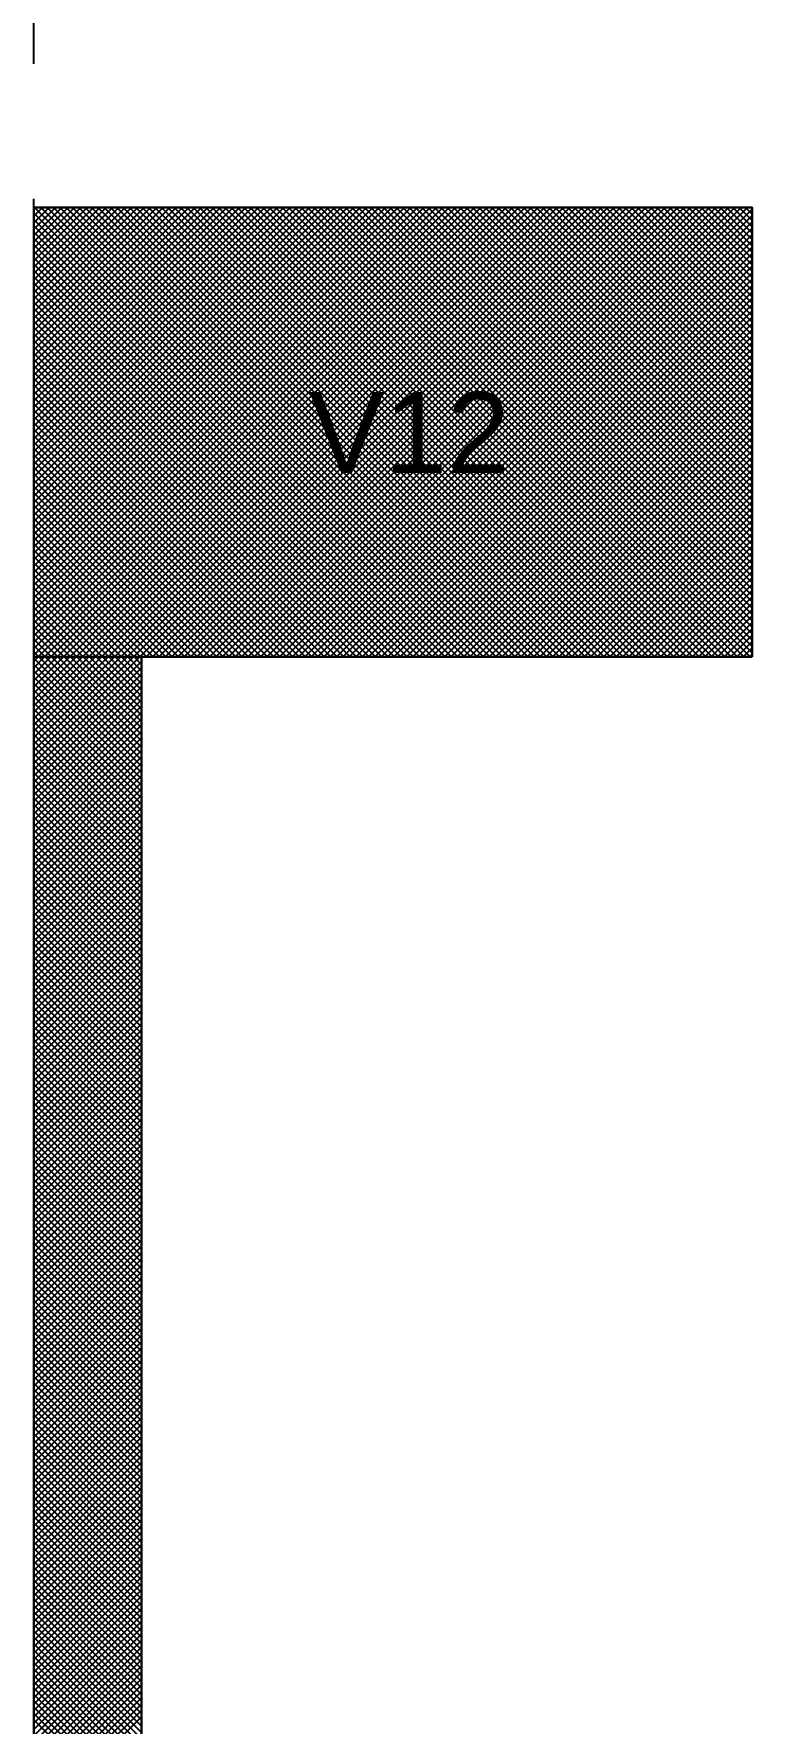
# Model space of a CAD drawing. Extents: x 0 to 119, y 0 to 84.
# Drawn here: x 13.99 to 15.59, y 41.369 to 45.127 of the extents above; entities that cross this region are included whole.
import ezdxf

# ---------------------------------------------------------------- set-up
doc = ezdxf.new("R2010")
doc.units = 0
doc.header["$MEASUREMENT"] = 0
doc.linetypes.add('ESTILO_TQS_0002', pattern=[0.4, 0.1, -0.3])
for name, color, linetype in [('29', 9, 'CONTINUOUS'), ('3', 7, 'CONTINUOUS'), ('32', 250, 'CONTINUOUS'), ('6', 178, 'CONTINUOUS')]:
    doc.layers.add(name, color=color, linetype=linetype)
doc.styles.add('TQS_ARIAL', font='arial.ttf')

msp = doc.modelspace()

# ---------------------------------------------------------------- linework, layer by layer
at = {"layer": '29', "color": 9, "linetype": 'Continuous'}
for p, q in [((13.990148, 43.745201), (14.985787, 44.74084)), ((13.990148, 43.759343), (14.971645, 44.74084)), ((13.990148, 43.773485), (14.957502, 44.74084)), ((13.990148, 43.787628), (14.94336, 44.74084)), ((13.990148, 43.80177), (14.929218, 44.74084)), ((13.990148, 43.815912), (14.915076, 44.74084)), ((13.990148, 43.830054), (14.900934, 44.74084)), ((13.990148, 43.844196), (14.886792, 44.74084)), ((13.990148, 43.858338), (14.87265, 44.74084)), ((13.990148, 43.87248), (14.858507, 44.74084)), ((13.990148, 43.886623), (14.844365, 44.74084)), ((13.990148, 43.900765), (14.830223, 44.74084)), ((13.990148, 43.914907), (14.816081, 44.74084)), ((13.990148, 43.929049), (14.801939, 44.74084)), ((13.990148, 43.943191), (14.787797, 44.74084)), ((13.990148, 43.957333), (14.773655, 44.74084)), ((13.990148, 43.971475), (14.759512, 44.74084)), ((13.990148, 43.985617), (14.74537, 44.74084)), ((13.990148, 43.99976), (14.731228, 44.74084)), ((13.990148, 44.013902), (14.717086, 44.74084)), ((13.990148, 44.028044), (14.702944, 44.74084)), ((13.990148, 44.042186), (14.688802, 44.74084)), ((13.990148, 44.056328), (14.67466, 44.74084)), ((13.990148, 44.07047), (14.660518, 44.74084)), ((13.990148, 44.084612), (14.646375, 44.74084)), ((13.990148, 44.098755), (14.632233, 44.74084)), ((13.990148, 44.112897), (14.618091, 44.74084)), ((13.990148, 44.127039), (14.603949, 44.74084)), ((13.990148, 44.141181), (14.589807, 44.74084)), ((13.990148, 44.155323), (14.575665, 44.74084)), ((13.990148, 44.169465), (14.561523, 44.74084)), ((13.990148, 44.183607), (14.54738, 44.74084)), ((13.990148, 44.19775), (14.533238, 44.74084)), ((13.990148, 44.211892), (14.519096, 44.74084)), ((13.990148, 44.226034), (14.504954, 44.74084)), ((13.990148, 44.240176), (14.490812, 44.74084)), ((13.990148, 44.254318), (14.47667, 44.74084)), ((13.990148, 44.26846), (14.462528, 44.74084)), ((13.990148, 44.282602), (14.448385, 44.74084)), ((13.990148, 44.296744), (14.434243, 44.74084)), ((13.990148, 44.310887), (14.420101, 44.74084)), ((13.990148, 44.325029), (14.405959, 44.74084)), ((13.990148, 44.339171), (14.391817, 44.74084)), ((13.990148, 44.353313), (14.377675, 44.74084)), ((13.990148, 44.367455), (14.363533, 44.74084)), ((13.990148, 44.381597), (14.349391, 44.74084)), ((13.990148, 44.395739), (14.335248, 44.74084)), ((13.990148, 44.409882), (14.321106, 44.74084)), ((13.990148, 44.424024), (14.306964, 44.74084)), ((13.990148, 44.438166), (14.292822, 44.74084)), ((13.990148, 44.452308), (14.27868, 44.74084)), ((13.990148, 44.46645), (14.264538, 44.74084)), ((13.990148, 44.480592), (14.250396, 44.74084)), ((13.990148, 44.494734), (14.236253, 44.74084)), ((13.990148, 44.508877), (14.222111, 44.74084)), ((13.990148, 44.523019), (14.207969, 44.74084)), ((13.990148, 44.537161), (14.193827, 44.74084)), ((13.990148, 44.551303), (14.179685, 44.74084)), ((13.990148, 44.565445), (14.165543, 44.74084)), ((13.990148, 44.579587), (14.151401, 44.74084)), ((13.990148, 44.593729), (14.137259, 44.74084)), ((13.990148, 44.607871), (14.123116, 44.74084)), ((13.990148, 44.622014), (14.108974, 44.74084)), ((13.990148, 44.636156), (14.094832, 44.74084)), ((13.990148, 44.650298), (14.08069, 44.74084)), ((13.990148, 44.66444), (14.066548, 44.74084)), ((13.990148, 44.678582), (14.052406, 44.74084)), ((13.990148, 44.692724), (14.038264, 44.74084)), ((13.990148, 44.706866), (14.024121, 44.74084)), ((13.990148, 44.721009), (14.009979, 44.74084)), ((13.990148, 44.735151), (13.995837, 44.74084)), ((13.990148, 44.727999), (14.977307, 43.74084)), ((13.991449, 44.74084), (14.991449, 43.74084)), ((13.999929, 43.74084), (14.999929, 44.74084)), ((14.005591, 44.74084), (15.005591, 43.74084)), ((14.014071, 43.74084), (15.014071, 44.74084)), ((14.019734, 44.74084), (15.019734, 43.74084)), ((14.028213, 43.74084), (15.028213, 44.74084)), ((14.033876, 44.74084), (15.033876, 43.74084)), ((14.042355, 43.74084), (15.042355, 44.74084)), ((14.048018, 44.74084), (15.048018, 43.74084)), ((14.056497, 43.74084), (15.056497, 44.74084)), ((14.06216, 44.74084), (15.06216, 43.74084)), ((14.070639, 43.74084), (15.070639, 44.74084)), ((14.076302, 44.74084), (15.076302, 43.74084)), ((14.084782, 43.74084), (15.084782, 44.74084)), ((14.090444, 44.74084), (15.090444, 43.74084)), ((14.098924, 43.74084), (15.098924, 44.74084)), ((14.104586, 44.74084), (15.104586, 43.74084)), ((14.113066, 43.74084), (15.113066, 44.74084)), ((14.118728, 44.74084), (15.118728, 43.74084)), ((14.127208, 43.74084), (15.127208, 44.74084)), ((14.132871, 44.74084), (15.132871, 43.74084)), ((14.14135, 43.74084), (15.14135, 44.74084)), ((14.147013, 44.74084), (15.147013, 43.74084)), ((14.155492, 43.74084), (15.155492, 44.74084)), ((14.161155, 44.74084), (15.161155, 43.74084)), ((14.169634, 43.74084), (15.169634, 44.74084)), ((14.175297, 44.74084), (15.175297, 43.74084)), ((14.183777, 43.74084), (15.183777, 44.74084)), ((14.189439, 44.74084), (15.189439, 43.74084)), ((14.197919, 43.74084), (15.197919, 44.74084)), ((14.203581, 44.74084), (15.203581, 43.74084)), ((14.212061, 43.74084), (15.212061, 44.74084)), ((14.217723, 44.74084), (15.217723, 43.74084)), ((14.226203, 43.74084), (15.226203, 44.74084)), ((14.231866, 44.74084), (15.231866, 43.74084)), ((14.240345, 43.74084), (15.240345, 44.74084)), ((14.246008, 44.74084), (15.246008, 43.74084)), ((14.254487, 43.74084), (15.254487, 44.74084)), ((14.26015, 44.74084), (15.26015, 43.74084)), ((14.268629, 43.74084), (15.268629, 44.74084)), ((14.274292, 44.74084), (15.274292, 43.74084)), ((14.282771, 43.74084), (15.282771, 44.74084)), ((14.288434, 44.74084), (15.288434, 43.74084)), ((14.296914, 43.74084), (15.296914, 44.74084)), ((14.302576, 44.74084), (15.302576, 43.74084)), ((14.311056, 43.74084), (15.311056, 44.74084)), ((14.316718, 44.74084), (15.316718, 43.74084)), ((14.325198, 43.74084), (15.325198, 44.74084)), ((14.330861, 44.74084), (15.330861, 43.74084)), ((14.33934, 43.74084), (15.33934, 44.74084)), ((14.345003, 44.74084), (15.345003, 43.74084)), ((14.353482, 43.74084), (15.353482, 44.74084)), ((14.359145, 44.74084), (15.359145, 43.74084)), ((14.367624, 43.74084), (15.367624, 44.74084)), ((14.373287, 44.74084), (15.373287, 43.74084)), ((14.381766, 43.74084), (15.381766, 44.74084)), ((14.387429, 44.74084), (15.387429, 43.74084)), ((14.395909, 43.74084), (15.395909, 44.74084)), ((14.401571, 44.74084), (15.401571, 43.74084)), ((14.410051, 43.74084), (15.410051, 44.74084)), ((14.415713, 44.74084), (15.415713, 43.74084)), ((14.424193, 43.74084), (15.424193, 44.74084)), ((14.429855, 44.74084), (15.429855, 43.74084)), ((14.438335, 43.74084), (15.438335, 44.74084)), ((14.443998, 44.74084), (15.443998, 43.74084)), ((14.452477, 43.74084), (15.452477, 44.74084)), ((14.45814, 44.74084), (15.45814, 43.74084)), ((14.466619, 43.74084), (15.466619, 44.74084)), ((14.472282, 44.74084), (15.472282, 43.74084)), ((14.480761, 43.74084), (15.480761, 44.74084)), ((14.486424, 44.74084), (15.486424, 43.74084)), ((14.494904, 43.74084), (15.494904, 44.74084)), ((14.500566, 44.74084), (15.500566, 43.74084)), ((14.509046, 43.74084), (15.509046, 44.74084)), ((14.514708, 44.74084), (15.514708, 43.74084)), ((14.523188, 43.74084), (15.523188, 44.74084)), ((14.52885, 44.74084), (15.52885, 43.74084)), ((14.53733, 43.74084), (15.53733, 44.74084)), ((14.542993, 44.74084), (15.542993, 43.74084)), ((14.551472, 43.74084), (15.551472, 44.74084)), ((14.557135, 44.74084), (15.557135, 43.74084)), ((14.565614, 43.74084), (15.565614, 44.74084)), ((14.571277, 44.74084), (15.571277, 43.74084)), ((14.579756, 43.74084), (15.579756, 44.74084)), ((14.585419, 44.74084), (15.585419, 43.74084)), ((14.593898, 43.74084), (15.590148, 44.737089)), ((14.599561, 44.74084), (15.590148, 43.750253)), ((14.608041, 43.74084), (15.590148, 44.722947)), ((14.613703, 44.74084), (15.590148, 43.764395)), ((14.627845, 44.74084), (15.590148, 43.778538)), ((14.641987, 44.74084), (15.590148, 43.79268)), ((14.65613, 44.74084), (15.590148, 43.806822)), ((14.670272, 44.74084), (15.590148, 43.820964)), ((14.684414, 44.74084), (15.590148, 43.835106)), ((14.698556, 44.74084), (15.590148, 43.849248)), ((14.712698, 44.74084), (15.590148, 43.86339)), ((14.72684, 44.74084), (15.590148, 43.877532)), ((14.740982, 44.74084), (15.590148, 43.891675)), ((14.755125, 44.74084), (15.590148, 43.905817)), ((14.769267, 44.74084), (15.590148, 43.919959)), ((14.783409, 44.74084), (15.590148, 43.934101)), ((14.797551, 44.74084), (15.590148, 43.948243)), ((14.811693, 44.74084), (15.590148, 43.962385)), ((14.825835, 44.74084), (15.590148, 43.976527)), ((14.839977, 44.74084), (15.590148, 43.99067)), ((14.85412, 44.74084), (15.590148, 44.004812)), ((14.868262, 44.74084), (15.590148, 44.018954)), ((14.882404, 44.74084), (15.590148, 44.033096)), ((14.896546, 44.74084), (15.590148, 44.047238)), ((14.910688, 44.74084), (15.590148, 44.06138)), ((14.92483, 44.74084), (15.590148, 44.075522)), ((14.938972, 44.74084), (15.590148, 44.089664)), ((14.953114, 44.74084), (15.590148, 44.103807)), ((14.967257, 44.74084), (15.590148, 44.117949)), ((14.981399, 44.74084), (15.590148, 44.132091)), ((14.995541, 44.74084), (15.590148, 44.146233)), ((15.009683, 44.74084), (15.590148, 44.160375)), ((15.023825, 44.74084), (15.590148, 44.174517)), ((15.037967, 44.74084), (15.590148, 44.188659)), ((15.052109, 44.74084), (15.590148, 44.202802)), ((15.066252, 44.74084), (15.590148, 44.216944)), ((15.080394, 44.74084), (15.590148, 44.231086)), ((15.094536, 44.74084), (15.590148, 44.245228)), ((15.108678, 44.74084), (15.590148, 44.25937)), ((15.12282, 44.74084), (15.590148, 44.273512)), ((15.136962, 44.74084), (15.590148, 44.287654)), ((15.151104, 44.74084), (15.590148, 44.301797)), ((15.165247, 44.74084), (15.590148, 44.315939)), ((15.179389, 44.74084), (15.590148, 44.330081)), ((15.193531, 44.74084), (15.590148, 44.344223)), ((15.207673, 44.74084), (15.590148, 44.358365)), ((15.221815, 44.74084), (15.590148, 44.372507)), ((15.235957, 44.74084), (15.590148, 44.386649)), ((15.250099, 44.74084), (15.590148, 44.400791)), ((15.264241, 44.74084), (15.590148, 44.414934)), ((15.278384, 44.74084), (15.590148, 44.429076)), ((15.292526, 44.74084), (15.590148, 44.443218)), ((15.306668, 44.74084), (15.590148, 44.45736)), ((15.32081, 44.74084), (15.590148, 44.471502)), ((15.334952, 44.74084), (15.590148, 44.485644)), ((15.349094, 44.74084), (15.590148, 44.499786)), ((15.363236, 44.74084), (15.590148, 44.513929)), ((15.377379, 44.74084), (15.590148, 44.528071)), ((15.391521, 44.74084), (15.590148, 44.542213)), ((15.405663, 44.74084), (15.590148, 44.556355)), ((15.419805, 44.74084), (15.590148, 44.570497)), ((15.433947, 44.74084), (15.590148, 44.584639)), ((15.448089, 44.74084), (15.590148, 44.598781)), ((15.462231, 44.74084), (15.590148, 44.612924)), ((15.476373, 44.74084), (15.590148, 44.627066)), ((15.490516, 44.74084), (15.590148, 44.641208)), ((15.504658, 44.74084), (15.590148, 44.65535)), ((15.5188, 44.74084), (15.590148, 44.669492)), ((15.532942, 44.74084), (15.590148, 44.683634)), ((15.547084, 44.74084), (15.590148, 44.697776)), ((15.561226, 44.74084), (15.590148, 44.711918)), ((15.575368, 44.74084), (15.590148, 44.726061)), ((13.990148, 44.713857), (14.963165, 43.74084)), ((13.990148, 44.699715), (14.949023, 43.74084)), ((13.990148, 44.685573), (14.934881, 43.74084)), ((14.622183, 43.74084), (15.590148, 44.708805)), ((14.636325, 43.74084), (15.590148, 44.694663)), ((13.990148, 44.671431), (14.920739, 43.74084)), ((13.990148, 44.657289), (14.906596, 43.74084)), ((14.650467, 43.74084), (15.590148, 44.680521)), ((14.664609, 43.74084), (15.590148, 44.666379)), ((14.678751, 43.74084), (15.590148, 44.652237)), ((13.990148, 44.643146), (14.892454, 43.74084)), ((13.990148, 44.629004), (14.878312, 43.74084)), ((13.990148, 44.614862), (14.86417, 43.74084)), ((14.692893, 43.74084), (15.590148, 44.638094)), ((14.707036, 43.74084), (15.590148, 44.623952)), ((14.721178, 43.74084), (15.590148, 44.60981)), ((13.990148, 44.60072), (14.850028, 43.74084)), ((13.990148, 44.586578), (14.835886, 43.74084)), ((13.990148, 44.572436), (14.821744, 43.74084)), ((14.73532, 43.74084), (15.590148, 44.595668)), ((14.749462, 43.74084), (15.590148, 44.581526)), ((13.990148, 44.558294), (14.807601, 43.74084)), ((13.990148, 44.544152), (14.793459, 43.74084)), ((14.763604, 43.74084), (15.590148, 44.567384)), ((14.777746, 43.74084), (15.590148, 44.553242)), ((14.791888, 43.74084), (15.590148, 44.539099)), ((13.990148, 44.530009), (14.779317, 43.74084)), ((13.990148, 44.515867), (14.765175, 43.74084)), ((13.990148, 44.501725), (14.751033, 43.74084)), ((14.806031, 43.74084), (15.590148, 44.524957)), ((14.820173, 43.74084), (15.590148, 44.510815)), ((14.834315, 43.74084), (15.590148, 44.496673)), ((13.990148, 44.487583), (14.736891, 43.74084)), ((13.990148, 44.473441), (14.722749, 43.74084)), ((13.990148, 44.459299), (14.708607, 43.74084)), ((14.848457, 43.74084), (15.590148, 44.482531)), ((14.862599, 43.74084), (15.590148, 44.468389)), ((13.990148, 44.445157), (14.694464, 43.74084)), ((13.990148, 44.431014), (14.680322, 43.74084)), ((14.876741, 43.74084), (15.590148, 44.454247)), ((14.890883, 43.74084), (15.590148, 44.440105)), ((14.905025, 43.74084), (15.590148, 44.425962)), ((13.990148, 44.416872), (14.66618, 43.74084)), ((13.990148, 44.40273), (14.652038, 43.74084)), ((13.990148, 44.388588), (14.637896, 43.74084)), ((14.919168, 43.74084), (15.590148, 44.41182)), ((14.93331, 43.74084), (15.590148, 44.397678)), ((14.947452, 43.74084), (15.590148, 44.383536)), ((13.990148, 44.374446), (14.623754, 43.74084)), ((13.990148, 44.360304), (14.609612, 43.74084)), ((13.990148, 44.346162), (14.595469, 43.74084)), ((14.961594, 43.74084), (15.590148, 44.369394)), ((14.975736, 43.74084), (15.590148, 44.355252)), ((13.990148, 44.332019), (14.581327, 43.74084)), ((13.990148, 44.317877), (14.567185, 43.74084)), ((14.989878, 43.74084), (15.590148, 44.34111)), ((15.00402, 43.74084), (15.590148, 44.326967)), ((15.018163, 43.74084), (15.590148, 44.312825)), ((13.990148, 44.303735), (14.553043, 43.74084)), ((13.990148, 44.289593), (14.538901, 43.74084)), ((13.990148, 44.275451), (14.524759, 43.74084)), ((15.032305, 43.74084), (15.590148, 44.298683)), ((15.046447, 43.74084), (15.590148, 44.284541)), ((15.060589, 43.74084), (15.590148, 44.270399)), ((13.990148, 44.261309), (14.510617, 43.74084)), ((13.990148, 44.247167), (14.496474, 43.74084)), ((13.990148, 44.233025), (14.482332, 43.74084)), ((15.074731, 43.74084), (15.590148, 44.256257)), ((15.088873, 43.74084), (15.590148, 44.242115)), ((13.990148, 44.218882), (14.46819, 43.74084)), ((13.990148, 44.20474), (14.454048, 43.74084)), ((15.103015, 43.74084), (15.590148, 44.227972)), ((15.117157, 43.74084), (15.590148, 44.21383)), ((15.1313, 43.74084), (15.590148, 44.199688)), ((13.990148, 44.190598), (14.439906, 43.74084)), ((13.990148, 44.176456), (14.425764, 43.74084)), ((13.990148, 44.162314), (14.411622, 43.74084)), ((15.145442, 43.74084), (15.590148, 44.185546)), ((15.159584, 43.74084), (15.590148, 44.171404)), ((15.173726, 43.74084), (15.590148, 44.157262)), ((13.990148, 44.148172), (14.39748, 43.74084)), ((13.990148, 44.13403), (14.383337, 43.74084)), ((13.990148, 44.119887), (14.369195, 43.74084)), ((15.187868, 43.74084), (15.590148, 44.14312)), ((15.20201, 43.74084), (15.590148, 44.128978)), ((13.990148, 44.105745), (14.355053, 43.74084)), ((13.990148, 44.091603), (14.340911, 43.74084)), ((15.216152, 43.74084), (15.590148, 44.114835)), ((15.230295, 43.74084), (15.590148, 44.100693)), ((15.244437, 43.74084), (15.590148, 44.086551)), ((13.990148, 44.077461), (14.326769, 43.74084)), ((13.990148, 44.063319), (14.312627, 43.74084)), ((13.990148, 44.049177), (14.298485, 43.74084)), ((15.258579, 43.74084), (15.590148, 44.072409)), ((15.272721, 43.74084), (15.590148, 44.058267)), ((15.286863, 43.74084), (15.590148, 44.044125)), ((13.990148, 44.035035), (14.284342, 43.74084)), ((13.990148, 44.020892), (14.2702, 43.74084)), ((13.990148, 44.00675), (14.256058, 43.74084)), ((15.301005, 43.74084), (15.590148, 44.029983)), ((15.315147, 43.74084), (15.590148, 44.01584)), ((13.990148, 43.992608), (14.241916, 43.74084)), ((13.990148, 43.978466), (14.227774, 43.74084)), ((15.32929, 43.74084), (15.590148, 44.001698)), ((15.343432, 43.74084), (15.590148, 43.987556)), ((15.357574, 43.74084), (15.590148, 43.973414)), ((13.990148, 43.964324), (14.213632, 43.74084)), ((13.990148, 43.950182), (14.19949, 43.74084)), ((13.990148, 43.93604), (14.185348, 43.74084)), ((15.371716, 43.74084), (15.590148, 43.959272)), ((15.385858, 43.74084), (15.590148, 43.94513)), ((15.4, 43.74084), (15.590148, 43.930988)), ((13.990148, 43.921898), (14.171205, 43.74084)), ((13.990148, 43.907755), (14.157063, 43.74084)), ((13.990148, 43.893613), (14.142921, 43.74084)), ((15.414142, 43.74084), (15.590148, 43.916845)), ((15.428284, 43.74084), (15.590148, 43.902703)), ((13.990148, 43.879471), (14.128779, 43.74084)), ((13.990148, 43.865329), (14.114637, 43.74084)), ((15.442427, 43.74084), (15.590148, 43.888561)), ((15.456569, 43.74084), (15.590148, 43.874419)), ((15.470711, 43.74084), (15.590148, 43.860277)), ((13.990148, 43.851187), (14.100495, 43.74084)), ((13.990148, 43.837045), (14.086353, 43.74084)), ((13.990148, 43.822903), (14.07221, 43.74084)), ((15.484853, 43.74084), (15.590148, 43.846135)), ((15.498995, 43.74084), (15.590148, 43.831993)), ((15.513137, 43.74084), (15.590148, 43.817851)), ((13.990148, 43.80876), (14.058068, 43.74084)), ((13.990148, 43.794618), (14.043926, 43.74084)), ((13.990148, 43.780476), (14.029784, 43.74084)), ((15.527279, 43.74084), (15.590148, 43.803708)), ((15.541422, 43.74084), (15.590148, 43.789566)), ((13.990148, 43.766334), (14.015642, 43.74084)), ((13.990148, 43.752192), (14.0015, 43.74084)), ((15.555564, 43.74084), (15.590148, 43.775424)), ((15.569706, 43.74084), (15.590148, 43.761282)), ((15.583848, 43.74084), (15.590148, 43.74714)), ((13.990148, 43.504785), (14.226203, 43.74084)), ((13.990148, 43.518927), (14.212061, 43.74084)), ((13.990148, 43.533069), (14.197919, 43.74084)), ((13.990148, 43.547211), (14.183777, 43.74084)), ((13.990148, 43.561353), (14.169634, 43.74084)), ((13.990148, 43.575496), (14.155492, 43.74084)), ((13.990148, 43.589638), (14.14135, 43.74084)), ((13.990148, 43.60378), (14.127208, 43.74084)), ((13.990148, 43.617922), (14.113066, 43.74084)), ((13.990148, 43.632064), (14.098924, 43.74084)), ((13.990148, 43.646206), (14.084782, 43.74084)), ((13.990148, 43.660348), (14.070639, 43.74084)), ((13.990148, 43.674491), (14.056497, 43.74084)), ((13.990148, 43.688633), (14.042355, 43.74084)), ((13.990148, 43.702775), (14.028213, 43.74084)), ((13.990148, 43.716917), (14.014071, 43.74084)), ((13.990148, 43.731059), (13.999929, 43.74084)), ((13.990148, 43.73805), (14.230148, 43.49805)), ((13.990148, 43.490643), (14.230148, 43.730643)), ((13.990148, 43.723908), (14.230148, 43.483908)), ((13.990148, 43.476501), (14.230148, 43.716501)), ((13.990148, 43.709766), (14.230148, 43.469766)), ((14.0015, 43.74084), (14.230148, 43.512192)), ((14.015642, 43.74084), (14.230148, 43.526334)), ((14.029784, 43.74084), (14.230148, 43.540476)), ((14.043926, 43.74084), (14.230148, 43.554618)), ((14.058068, 43.74084), (14.230148, 43.56876)), ((14.07221, 43.74084), (14.230148, 43.582903)), ((14.086353, 43.74084), (14.230148, 43.597045)), ((14.100495, 43.74084), (14.230148, 43.611187)), ((14.114637, 43.74084), (14.230148, 43.625329)), ((14.128779, 43.74084), (14.230148, 43.639471)), ((14.142921, 43.74084), (14.230148, 43.653613)), ((14.157063, 43.74084), (14.230148, 43.667755)), ((14.171205, 43.74084), (14.230148, 43.681898)), ((14.185348, 43.74084), (14.230148, 43.69604)), ((14.19949, 43.74084), (14.230148, 43.710182)), ((14.213632, 43.74084), (14.230148, 43.724324)), ((14.227774, 43.74084), (14.230148, 43.738466)), ((13.990148, 43.462358), (14.230148, 43.702358)), ((13.990148, 43.695623), (14.230148, 43.455623)), ((13.990148, 43.448216), (14.230148, 43.688216)), ((13.990148, 43.681481), (14.230148, 43.441481)), ((13.990148, 43.434074), (14.230148, 43.674074)), ((13.990148, 43.667339), (14.230148, 43.427339)), ((13.990148, 43.419932), (14.230148, 43.659932)), ((13.990148, 43.653197), (14.230148, 43.413197)), ((13.990148, 43.40579), (14.230148, 43.64579)), ((13.990148, 43.639055), (14.230148, 43.399055)), ((13.990148, 43.391648), (14.230148, 43.631648)), ((13.990148, 43.624913), (14.230148, 43.384913)), ((13.990148, 43.377506), (14.230148, 43.617506)), ((13.990148, 43.610771), (14.230148, 43.370771)), ((13.990148, 43.363364), (14.230148, 43.603364)), ((13.990148, 43.596628), (14.230148, 43.356628)), ((13.990148, 43.349221), (14.230148, 43.589221)), ((13.990148, 43.582486), (14.230148, 43.342486)), ((13.990148, 43.335079), (14.230148, 43.575079)), ((13.990148, 43.568344), (14.230148, 43.328344)), ((13.990148, 43.320937), (14.230148, 43.560937)), ((13.990148, 43.554202), (14.230148, 43.314202)), ((13.990148, 43.306795), (14.230148, 43.546795)), ((13.990148, 43.54006), (14.230148, 43.30006)), ((13.990148, 43.292653), (14.230148, 43.532653)), ((13.990148, 43.525918), (14.230148, 43.285918)), ((13.990148, 43.278511), (14.230148, 43.518511)), ((13.990148, 43.511776), (14.230148, 43.271776)), ((13.990148, 43.264369), (14.230148, 43.504369)), ((13.990148, 43.497633), (14.230148, 43.257633)), ((13.990148, 43.250226), (14.230148, 43.490226)), ((13.990148, 43.483491), (14.230148, 43.243491)), ((13.990148, 43.236084), (14.230148, 43.476084)), ((13.990148, 43.469349), (14.230148, 43.229349)), ((13.990148, 43.221942), (14.230148, 43.461942)), ((13.990148, 43.455207), (14.230148, 43.215207)), ((13.990148, 43.2078), (14.230148, 43.4478)), ((13.990148, 43.441065), (14.230148, 43.201065)), ((13.990148, 43.193658), (14.230148, 43.433658)), ((13.990148, 43.426923), (14.230148, 43.186923)), ((13.990148, 43.179516), (14.230148, 43.419516)), ((13.990148, 43.412781), (14.230148, 43.172781)), ((13.990148, 43.165374), (14.230148, 43.405374)), ((13.990148, 43.398639), (14.230148, 43.158639)), ((13.990148, 43.151231), (14.230148, 43.391231)), ((13.990148, 43.384496), (14.230148, 43.144496)), ((13.990148, 43.137089), (14.230148, 43.377089)), ((13.990148, 43.370354), (14.230148, 43.130354)), ((13.990148, 43.122947), (14.230148, 43.362947)), ((13.990148, 43.356212), (14.230148, 43.116212)), ((13.990148, 43.108805), (14.230148, 43.348805)), ((13.990148, 43.34207), (14.230148, 43.10207)), ((13.990148, 43.094663), (14.230148, 43.334663)), ((13.990148, 43.327928), (14.230148, 43.087928)), ((13.990148, 43.080521), (14.230148, 43.320521)), ((13.990148, 43.313786), (14.230148, 43.073786)), ((13.990148, 43.066379), (14.230148, 43.306379)), ((13.990148, 43.299644), (14.230148, 43.059644)), ((13.990148, 43.052237), (14.230148, 43.292237)), ((13.990148, 43.285501), (14.230148, 43.045501)), ((13.990148, 43.038094), (14.230148, 43.278094)), ((13.990148, 43.271359), (14.230148, 43.031359)), ((13.990148, 43.023952), (14.230148, 43.263952)), ((13.990148, 43.257217), (14.230148, 43.017217)), ((13.990148, 43.00981), (14.230148, 43.24981)), ((13.990148, 43.243075), (14.230148, 43.003075)), ((13.990148, 42.995668), (14.230148, 43.235668)), ((13.990148, 43.228933), (14.230148, 42.988933)), ((13.990148, 42.981526), (14.230148, 43.221526)), ((13.990148, 43.214791), (14.230148, 42.974791)), ((13.990148, 42.967384), (14.230148, 43.207384)), ((13.990148, 43.200649), (14.230148, 42.960649)), ((13.990148, 42.953242), (14.230148, 43.193242)), ((13.990148, 43.186506), (14.230148, 42.946506)), ((13.990148, 42.939099), (14.230148, 43.179099)), ((13.990148, 43.172364), (14.230148, 42.932364)), ((13.990148, 42.924957), (14.230148, 43.164957)), ((13.990148, 43.158222), (14.230148, 42.918222)), ((13.990148, 42.910815), (14.230148, 43.150815)), ((13.990148, 43.14408), (14.230148, 42.90408)), ((13.990148, 42.896673), (14.230148, 43.136673)), ((13.990148, 43.129938), (14.230148, 42.889938)), ((13.990148, 42.882531), (14.230148, 43.122531)), ((13.990148, 43.115796), (14.230148, 42.875796)), ((13.990148, 42.868389), (14.230148, 43.108389)), ((13.990148, 43.101654), (14.230148, 42.861654)), ((13.990148, 42.854247), (14.230148, 43.094247)), ((13.990148, 43.087512), (14.230148, 42.847512)), ((13.990148, 42.840105), (14.230148, 43.080105)), ((13.990148, 43.073369), (14.230148, 42.833369)), ((13.990148, 42.825962), (14.230148, 43.065962)), ((13.990148, 43.059227), (14.230148, 42.819227)), ((13.990148, 42.81182), (14.230148, 43.05182)), ((13.990148, 43.045085), (14.230148, 42.805085)), ((13.990148, 42.797678), (14.230148, 43.037678)), ((13.990148, 43.030943), (14.230148, 42.790943)), ((13.990148, 42.783536), (14.230148, 43.023536)), ((13.990148, 43.016801), (14.230148, 42.776801)), ((13.990148, 42.769394), (14.230148, 43.009394)), ((13.990148, 43.002659), (14.230148, 42.762659)), ((13.990148, 42.755252), (14.230148, 42.995252)), ((13.990148, 42.988517), (14.230148, 42.748517)), ((13.990148, 42.74111), (14.230148, 42.98111)), ((13.990148, 42.974374), (14.230148, 42.734374)), ((13.990148, 42.726967), (14.230148, 42.966967)), ((13.990148, 42.960232), (14.230148, 42.720232)), ((13.990148, 42.712825), (14.230148, 42.952825)), ((13.990148, 42.94609), (14.230148, 42.70609)), ((13.990148, 42.698683), (14.230148, 42.938683)), ((13.990148, 42.931948), (14.230148, 42.691948)), ((13.990148, 42.684541), (14.230148, 42.924541)), ((13.990148, 42.917806), (14.230148, 42.677806)), ((13.990148, 42.670399), (14.230148, 42.910399)), ((13.990148, 42.903664), (14.230148, 42.663664)), ((13.990148, 42.656257), (14.230148, 42.896257)), ((13.990148, 42.889522), (14.230148, 42.649522)), ((13.990148, 42.642115), (14.230148, 42.882115)), ((13.990148, 42.87538), (14.230148, 42.63538)), ((13.990148, 42.627972), (14.230148, 42.867972)), ((13.990148, 42.861237), (14.230148, 42.621237)), ((13.990148, 42.61383), (14.230148, 42.85383)), ((13.990148, 42.847095), (14.230148, 42.607095)), ((13.990148, 42.599688), (14.230148, 42.839688)), ((13.990148, 42.832953), (14.230148, 42.592953)), ((13.990148, 42.585546), (14.230148, 42.825546)), ((13.990148, 42.818811), (14.230148, 42.578811)), ((13.990148, 42.571404), (14.230148, 42.811404)), ((13.990148, 42.804669), (14.230148, 42.564669)), ((13.990148, 42.557262), (14.230148, 42.797262)), ((13.990148, 42.790527), (14.230148, 42.550527)), ((13.990148, 42.54312), (14.230148, 42.78312)), ((13.990148, 42.776385), (14.230148, 42.536385)), ((13.990148, 42.528978), (14.230148, 42.768978)), ((13.990148, 42.762242), (14.230148, 42.522242)), ((13.990148, 42.514835), (14.230148, 42.754835)), ((13.990148, 42.7481), (14.230148, 42.5081)), ((13.990148, 42.500693), (14.230148, 42.740693)), ((13.990148, 42.733958), (14.230148, 42.493958)), ((13.990148, 42.486551), (14.230148, 42.726551)), ((13.990148, 42.719816), (14.230148, 42.479816)), ((13.990148, 42.472409), (14.230148, 42.712409)), ((13.990148, 42.705674), (14.230148, 42.465674)), ((13.990148, 42.458267), (14.230148, 42.698267)), ((13.990148, 42.691532), (14.230148, 42.451532)), ((13.990148, 42.444125), (14.230148, 42.684125)), ((13.990148, 42.67739), (14.230148, 42.43739)), ((13.990148, 42.429983), (14.230148, 42.669983)), ((13.990148, 42.663247), (14.230148, 42.423247)), ((13.990148, 42.41584), (14.230148, 42.65584)), ((13.990148, 42.649105), (14.230148, 42.409105)), ((13.990148, 42.401698), (14.230148, 42.641698)), ((13.990148, 42.634963), (14.230148, 42.394963)), ((13.990148, 42.387556), (14.230148, 42.627556)), ((13.990148, 42.620821), (14.230148, 42.380821)), ((13.990148, 42.373414), (14.230148, 42.613414)), ((13.990148, 42.606679), (14.230148, 42.366679)), ((13.990148, 42.359272), (14.230148, 42.599272)), ((13.990148, 42.592537), (14.230148, 42.352537)), ((13.990148, 42.34513), (14.230148, 42.58513)), ((13.990148, 42.578395), (14.230148, 42.338395)), ((13.990148, 42.330988), (14.230148, 42.570988)), ((13.990148, 42.564253), (14.230148, 42.324253)), ((13.990148, 42.316845), (14.230148, 42.556845)), ((13.990148, 42.55011), (14.230148, 42.31011)), ((13.990148, 42.302703), (14.230148, 42.542703)), ((13.990148, 42.535968), (14.230148, 42.295968)), ((13.990148, 42.288561), (14.230148, 42.528561)), ((13.990148, 42.521826), (14.230148, 42.281826)), ((13.990148, 42.274419), (14.230148, 42.514419)), ((13.990148, 42.507684), (14.230148, 42.267684)), ((13.990148, 42.260277), (14.230148, 42.500277)), ((13.990148, 42.493542), (14.230148, 42.253542)), ((13.990148, 42.246135), (14.230148, 42.486135)), ((13.990148, 42.4794), (14.230148, 42.2394)), ((13.990148, 42.231993), (14.230148, 42.471993)), ((13.990148, 42.465258), (14.230148, 42.225258)), ((13.990148, 42.217851), (14.230148, 42.457851)), ((13.990148, 42.451115), (14.230148, 42.211115)), ((13.990148, 42.203708), (14.230148, 42.443708)), ((13.990148, 42.436973), (14.230148, 42.196973)), ((13.990148, 42.189566), (14.230148, 42.429566)), ((13.990148, 42.422831), (14.230148, 42.182831)), ((13.990148, 42.175424), (14.230148, 42.415424)), ((13.990148, 42.408689), (14.230148, 42.168689)), ((13.990148, 42.161282), (14.230148, 42.401282)), ((13.990148, 42.394547), (14.230148, 42.154547)), ((13.990148, 42.14714), (14.230148, 42.38714)), ((13.990148, 42.380405), (14.230148, 42.140405)), ((13.990148, 42.132998), (14.230148, 42.372998)), ((13.990148, 42.366263), (14.230148, 42.126263)), ((13.990148, 42.118856), (14.230148, 42.358856)), ((13.990148, 42.35212), (14.230148, 42.11212)), ((13.990148, 42.104713), (14.230148, 42.344713)), ((13.990148, 42.337978), (14.230148, 42.097978)), ((13.990148, 42.090571), (14.230148, 42.330571)), ((13.990148, 42.323836), (14.230148, 42.083836)), ((13.990148, 42.076429), (14.230148, 42.316429)), ((13.990148, 42.309694), (14.230148, 42.069694)), ((13.990148, 42.062287), (14.230148, 42.302287)), ((13.990148, 42.295552), (14.230148, 42.055552)), ((13.990148, 42.048145), (14.230148, 42.288145)), ((13.990148, 42.28141), (14.230148, 42.04141)), ((13.990148, 42.034003), (14.230148, 42.274003)), ((13.990148, 42.267268), (14.230148, 42.027268)), ((13.990148, 42.019861), (14.230148, 42.259861)), ((13.990148, 42.253126), (14.230148, 42.013126)), ((13.990148, 42.005719), (14.230148, 42.245719)), ((13.990148, 42.238983), (14.230148, 41.998983)), ((13.990148, 41.991576), (14.230148, 42.231576)), ((13.990148, 42.224841), (14.230148, 41.984841)), ((13.990148, 41.977434), (14.230148, 42.217434)), ((13.990148, 42.210699), (14.230148, 41.970699)), ((13.990148, 41.963292), (14.230148, 42.203292)), ((13.990148, 42.196557), (14.230148, 41.956557)), ((13.990148, 41.94915), (14.230148, 42.18915)), ((13.990148, 42.182415), (14.230148, 41.942415)), ((13.990148, 41.935008), (14.230148, 42.175008)), ((13.990148, 42.168273), (14.230148, 41.928273)), ((13.990148, 41.920866), (14.230148, 42.160866)), ((13.990148, 42.154131), (14.230148, 41.914131)), ((13.990148, 41.906724), (14.230148, 42.146724)), ((13.990148, 42.139988), (14.230148, 41.899988)), ((13.990148, 41.892581), (14.230148, 42.132581)), ((13.990148, 42.125846), (14.230148, 41.885846)), ((13.990148, 41.878439), (14.230148, 42.118439)), ((13.990148, 42.111704), (14.230148, 41.871704)), ((13.990148, 41.864297), (14.230148, 42.104297)), ((13.990148, 42.097562), (14.230148, 41.857562)), ((13.990148, 41.850155), (14.230148, 42.090155)), ((13.990148, 42.08342), (14.230148, 41.84342)), ((13.990148, 41.836013), (14.230148, 42.076013)), ((13.990148, 42.069278), (14.230148, 41.829278)), ((13.990148, 41.821871), (14.230148, 42.061871)), ((13.990148, 42.055136), (14.230148, 41.815136)), ((13.990148, 41.807729), (14.230148, 42.047729)), ((13.990148, 42.040994), (14.230148, 41.800994)), ((13.990148, 41.793586), (14.230148, 42.033586)), ((13.990148, 42.026851), (14.230148, 41.786851)), ((13.990148, 41.779444), (14.230148, 42.019444)), ((13.990148, 42.012709), (14.230148, 41.772709)), ((13.990148, 41.765302), (14.230148, 42.005302)), ((13.990148, 41.998567), (14.230148, 41.758567)), ((13.990148, 41.75116), (14.230148, 41.99116)), ((13.990148, 41.984425), (14.230148, 41.744425)), ((13.990148, 41.737018), (14.230148, 41.977018)), ((13.990148, 41.970283), (14.230148, 41.730283)), ((13.990148, 41.722876), (14.230148, 41.962876)), ((13.990148, 41.956141), (14.230148, 41.716141)), ((13.990148, 41.708734), (14.230148, 41.948734)), ((13.990148, 41.941999), (14.230148, 41.701999)), ((13.990148, 41.694592), (14.230148, 41.934592)), ((13.990148, 41.927856), (14.230148, 41.687856)), ((13.990148, 41.680449), (14.230148, 41.920449)), ((13.990148, 41.913714), (14.230148, 41.673714)), ((13.990148, 41.666307), (14.230148, 41.906307)), ((13.990148, 41.899572), (14.230148, 41.659572)), ((13.990148, 41.652165), (14.230148, 41.892165)), ((13.990148, 41.88543), (14.230148, 41.64543)), ((13.990148, 41.638023), (14.230148, 41.878023)), ((13.990148, 41.871288), (14.230148, 41.631288)), ((13.990148, 41.623881), (14.230148, 41.863881)), ((13.990148, 41.857146), (14.230148, 41.617146)), ((13.990148, 41.609739), (14.230148, 41.849739)), ((13.990148, 41.843004), (14.230148, 41.603004)), ((13.990148, 41.595597), (14.230148, 41.835597)), ((13.990148, 41.828861), (14.230148, 41.588861)), ((13.990148, 41.581454), (14.230148, 41.821454)), ((13.990148, 41.814719), (14.230148, 41.574719)), ((13.990148, 41.567312), (14.230148, 41.807312)), ((13.990148, 41.800577), (14.230148, 41.560577)), ((13.990148, 41.55317), (14.230148, 41.79317)), ((13.990148, 41.786435), (14.230148, 41.546435)), ((13.990148, 41.539028), (14.230148, 41.779028)), ((13.990148, 41.772293), (14.230148, 41.532293)), ((13.990148, 41.524886), (14.230148, 41.764886)), ((13.990148, 41.758151), (14.230148, 41.518151)), ((13.990148, 41.510744), (14.230148, 41.750744)), ((13.990148, 41.744009), (14.230148, 41.504009)), ((13.990148, 41.496602), (14.230148, 41.736602)), ((13.990148, 41.729867), (14.230148, 41.489867)), ((13.990148, 41.482459), (14.230148, 41.722459)), ((13.990148, 41.715724), (14.230148, 41.475724)), ((13.990148, 41.468317), (14.230148, 41.708317)), ((13.990148, 41.701582), (14.230148, 41.461582)), ((13.990148, 41.454175), (14.230148, 41.694175)), ((13.990148, 41.68744), (14.230148, 41.44744)), ((13.990148, 41.440033), (14.230148, 41.680033)), ((13.990148, 41.673298), (14.230148, 41.433298)), ((13.990148, 41.425891), (14.230148, 41.665891)), ((13.990148, 41.659156), (14.230148, 41.419156)), ((13.990148, 41.411749), (14.230148, 41.651749)), ((13.990148, 41.645014), (14.230148, 41.405014)), ((13.990148, 41.397607), (14.230148, 41.637607)), ((13.990148, 41.630872), (14.230148, 41.390872)), ((13.990148, 41.383465), (14.230148, 41.623465)), ((13.990148, 41.616729), (14.230148, 41.376729)), ((13.990148, 41.369322), (14.230148, 41.609322)), ((13.990148, 41.602587), (14.230148, 41.362587)), ((13.990148, 41.35518), (14.230148, 41.59518)), ((13.990148, 41.588445), (14.230148, 41.348445)), ((13.990148, 41.341038), (14.230148, 41.581038)), ((13.990148, 41.574303), (14.230148, 41.334303)), ((13.990148, 41.326896), (14.230148, 41.566896)), ((13.990148, 41.560161), (14.230148, 41.320161)), ((13.990148, 41.312754), (14.230148, 41.552754)), ((13.990148, 41.546019), (14.230148, 41.306019)), ((13.990148, 41.298612), (14.230148, 41.538612)), ((13.990148, 41.531877), (14.230148, 41.291877)), ((13.990148, 41.28447), (14.230148, 41.52447)), ((13.990148, 41.517734), (14.230148, 41.277734)), ((13.990148, 41.270327), (14.230148, 41.510327)), ((13.990148, 41.503592), (14.230148, 41.263592)), ((13.990148, 41.256185), (14.230148, 41.496185)), ((13.990148, 41.48945), (14.230148, 41.24945)), ((13.990148, 41.242043), (14.230148, 41.482043)), ((13.990148, 41.475308), (14.230148, 41.235308)), ((13.990148, 41.227901), (14.230148, 41.467901)), ((13.990148, 41.461166), (14.230148, 41.221166)), ((13.990148, 41.213759), (14.230148, 41.453759)), ((13.990148, 41.447024), (14.230148, 41.207024)), ((13.990148, 41.199617), (14.230148, 41.439617)), ((13.990148, 41.432882), (14.230148, 41.192882)), ((13.990148, 41.185475), (14.230148, 41.425475)), ((13.990148, 41.41874), (14.230148, 41.17874)), ((13.990148, 41.171333), (14.230148, 41.411333)), ((13.990148, 41.404597), (14.230148, 41.164597)), ((13.990148, 41.15719), (14.230148, 41.39719)), ((13.990148, 41.390455), (14.230148, 41.150455)), ((13.990148, 41.143048), (14.230148, 41.383048)), ((13.990148, 41.376313), (14.230148, 41.136313))]:
    msp.add_line(p, q, dxfattribs=at)
for points in [[(15.590148, 43.74084), (13.990148, 43.74084), (13.990148, 44.74084), (15.590148, 44.74084), (15.590148, 43.74084)], [(14.230148, 35.56084), (13.990148, 35.56084), (13.990148, 43.74084), (14.230148, 43.74084), (14.230148, 35.56084)]]:
    msp.add_lwpolyline(points, dxfattribs=at)
at = {"layer": '3', "color": 7, "linetype": 'ESTILO_TQS_0002'}
msp.add_line((13.990148, 30.260222), (13.990148, 69.478391), dxfattribs=at)
at = {"layer": '6', "color": 178, "linetype": 'Continuous'}
for p, q in [((15.590148, 44.74084), (13.990148, 44.74084)), ((13.990148, 44.74084), (13.990148, 35.56084)), ((15.590148, 43.74084), (15.590148, 44.74084)), ((14.230148, 35.56084), (14.230148, 43.74084)), ((14.230148, 43.74084), (15.590148, 43.74084))]:
    msp.add_line(p, q, dxfattribs=at)

# ---------------------------------------------------------------- texts
at = {"layer": '32', "color": 250, "linetype": 'Continuous', "style": 'TQS_ARIAL'}
msp.add_text('V12', height=0.18, dxfattribs=at).set_placement((14.602932, 44.149949))

doc.saveas('drawing.dxf')
